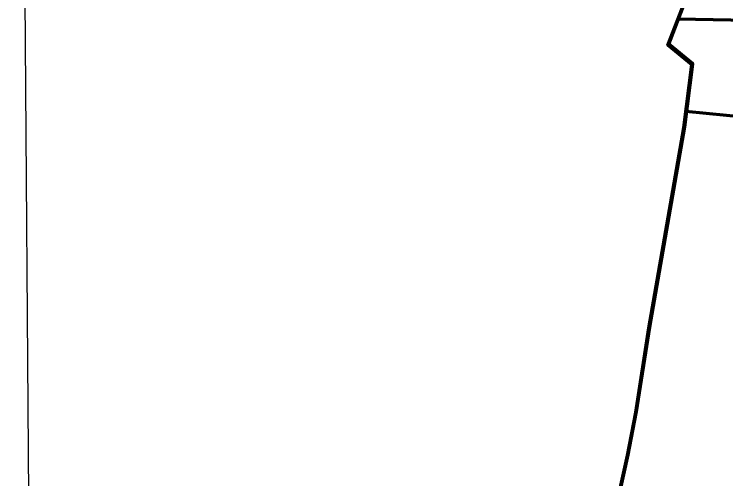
# Model space of a CAD drawing. Header units: millimetres. Extents: x 1378883 to 1389513, y 5662980 to 5673292.
# Drawn here: x 1378883 to 1381023, y 5666946 to 5668345 of the extents above; entities that cross this region are included whole.
import ezdxf

# ---------------------------------------------------------------- set-up
doc = ezdxf.new("R2010")
doc.units = ezdxf.units.MM
for name, color, linetype in [('КартаСкан', 252, 'Continuous'), ('межа по генплану', 7, 'Continuous'), ('район', 6, 'Continuous')]:
    doc.layers.add(name, color=color, linetype=linetype)
picture_1 = doc.add_image_def('image1.tif', size_in_pixel=(29607, 29619))

msp = doc.modelspace()

# ---------------------------------------------------------------- linework, layer by layer
at = {"layer": 'межа по генплану', "color": 5, "lineweight": 70}
msp.add_lwpolyline([(1380249.2, 5665518.8), (1380364.6, 5665743.9), (1380446.2, 5665932), (1380460.9, 5665982.2), (1380491.5, 5666080.8), (1380537.1, 5666240.9), (1380596, 5666436.3), (1380724.5, 5667018.6), (1380749.3, 5667148), (1380789.3, 5667402), (1380894.1, 5668003.6), (1380918.4, 5668193.1), (1380846.2, 5668252.3), (1380908.9, 5668415.1)], dxfattribs=at)
msp.add_lwpolyline([(1380249.2, 5665518.8), (1380364.6, 5665743.9), (1380446.2, 5665932), (1380460.9, 5665982.2), (1380491.5, 5666080.8), (1380537.1, 5666240.9), (1380596, 5666436.3), (1380724.5, 5667018.6), (1380749.3, 5667148), (1380789.3, 5667402), (1380894.1, 5668003.6), (1380918.4, 5668193.1), (1380846.2, 5668252.3), (1380908.9, 5668415.1)], dxfattribs=at)
at = {"layer": 'межа по генплану', "color": 3, "lineweight": 70}
msp.add_lwpolyline([(1380249.2, 5665518.8), (1380364.6, 5665743.9), (1380446.2, 5665932), (1380460.9, 5665982.2), (1380491.5, 5666080.8), (1380537.1, 5666240.9), (1380596, 5666436.3), (1380724.5, 5667018.6), (1380749.3, 5667148), (1380789.3, 5667402), (1380894.1, 5668003.6), (1380918.4, 5668193.1), (1380846.2, 5668252.3), (1380908.9, 5668415.1)], dxfattribs=at)
msp.add_lwpolyline([(1380249.2, 5665518.8), (1380364.6, 5665743.9), (1380446.2, 5665932), (1380460.9, 5665982.2), (1380491.5, 5666080.8), (1380537.1, 5666240.9), (1380596, 5666436.3), (1380724.5, 5667018.6), (1380749.3, 5667148), (1380789.3, 5667402), (1380894.1, 5668003.6), (1380918.4, 5668193.1), (1380846.2, 5668252.3), (1380908.9, 5668415.1)], dxfattribs=at)
msp.add_lwpolyline([(1380249.2, 5665518.8), (1380364.6, 5665743.9), (1380446.2, 5665932), (1380460.9, 5665982.2), (1380491.5, 5666080.8), (1380537.1, 5666240.9), (1380596, 5666436.3), (1380724.5, 5667018.6), (1380749.3, 5667148), (1380789.3, 5667402), (1380894.1, 5668003.6), (1380918.4, 5668193.1), (1380846.2, 5668252.3), (1380908.9, 5668415.1)], dxfattribs=at)
at = {"layer": 'межа по генплану', "color": 2, "lineweight": 70}
msp.add_lwpolyline([(1380249.2, 5665518.8), (1380364.6, 5665743.9), (1380446.2, 5665932), (1380460.9, 5665982.2), (1380491.5, 5666080.8), (1380537.1, 5666240.9), (1380596, 5666436.3), (1380724.5, 5667018.6), (1380749.3, 5667148), (1380789.3, 5667402), (1380894.1, 5668003.6), (1380918.4, 5668193.1), (1380846.2, 5668252.3), (1380908.9, 5668415.1)], dxfattribs=at)
at = {"layer": 'межа по генплану', "color": 1, "lineweight": 70}
msp.add_lwpolyline([(1380251.6, 5665521.6), (1380367, 5665746.7), (1380448.6, 5665934.8), (1380463.3, 5665985), (1380493.9, 5666083.6), (1380539.5, 5666243.7), (1380598.4, 5666439.1), (1380726.9, 5667021.4), (1380751.7, 5667150.8), (1380791.7, 5667404.8), (1380896.5, 5668006.4), (1380920.8, 5668195.9), (1380848.6, 5668255.1), (1380911.3, 5668417.9)], dxfattribs=at)
at = {"layer": 'район', "color": 6, "lineweight": 100}
for points in [[(1380876.3, 5668330.5), (1381088.6, 5668326.8), (1381725.7, 5668240.8), (1382156.9, 5668188.5), (1382578.5, 5668137.5), (1382593.5, 5668135.6), (1382579.7, 5667955.2), (1382541.6, 5667656.1), (1382533.6, 5667623.6), (1382503.3, 5667499.5), (1382482.7, 5667390.3), (1382483.3, 5667350.8), (1382493.2, 5667320.6), (1382502.8, 5667297.9)], [(1381477.2, 5666153), (1381504.5, 5666361.7), (1381536.1, 5666602.3), (1381568.6, 5666873.2), (1381599.6, 5667149.2), (1381637.3, 5667483.1), (1381684.8, 5667894.2), (1381694.2, 5667974.1), (1380900.4, 5668053)]]:
    msp.add_lwpolyline(points, dxfattribs=at)

# ---------------------------------------------------------------- pictures from other files: only their frames are drawn
at = {"layer": 'КартаСкан'}
image = msp.add_image(picture_1, insert=(1378952, 5663192.3), size_in_units=(10026.9, 10031), rotation=0.39543, dxfattribs=at)
image.dxf.flags = 15

doc.saveas('drawing.dxf')
